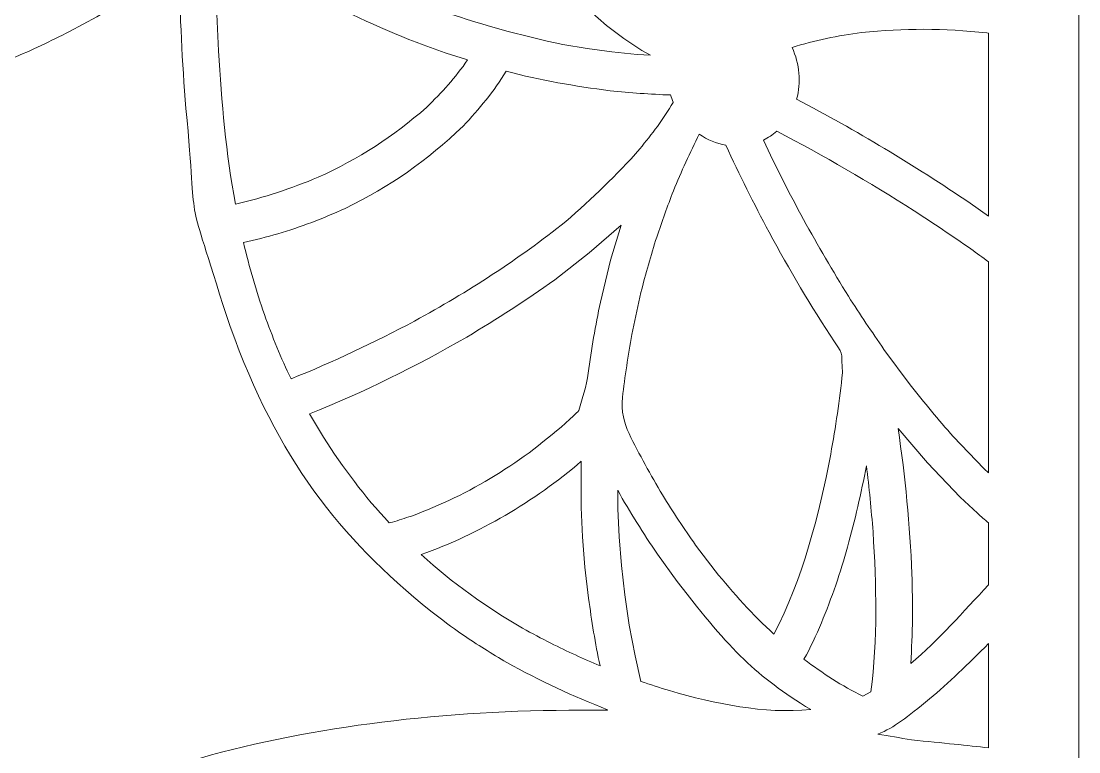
# Model space of a CAD drawing. Header units: centimetres. Extents: x -16.4 to -12.1, y -8.4 to 8.3.
# Drawn here: x -14.388 to -12.146, y -0.417 to 1.131 of the extents above; entities that cross this region are included whole.
import ezdxf

# ---------------------------------------------------------------- set-up
doc = ezdxf.new("R2010")
doc.units = ezdxf.units.CM
doc.header["$MEASUREMENT"] = 0
doc.layers.add('layer 1', color=7, linetype='Continuous')

msp = doc.modelspace()

# ---------------------------------------------------------------- linework, layer by layer
at = {"layer": 'layer 1', "color": 250, "lineweight": 9}
for points, knots in [([(-16.41271, 8.34777), (-16.41271, 8.34777), (-12.14613, 8.34777), (-12.14613, 8.34777), (-12.14613, 8.34777), (-12.14613, 8.34777), (-12.14613, -8.37721), (-12.14613, -8.37721), (-12.14613, -8.37721), (-12.14613, -8.37721), (-16.41271, -8.37721), (-16.41271, -8.37721), (-16.41271, -8.37721), (-16.41271, -8.37721), (-16.41271, 8.34777), (-16.41271, 8.34777)], [0, 0, 0, 0, 0.2, 0.2, 0.2, 0.2, 0.4, 0.4, 0.4, 0.4, 0.6, 0.6, 0.6, 0.6, 1, 1, 1, 1]), ([(-13.82233, 1.82528), (-13.8228, 1.81649), (-13.82334, 1.80777), (-13.8239, 1.79913), (-13.8239, 1.79913), (-13.76413, 1.73206), (-13.715, 1.65452), (-13.67082, 1.5758), (-13.67082, 1.5758), (-13.64972, 1.53649), (-13.6302, 1.49699), (-13.61144, 1.45642), (-13.61144, 1.45642), (-13.59612, 1.42147), (-13.58172, 1.3865), (-13.56781, 1.35088), (-13.56781, 1.35088), (-13.56781, 1.35088), (-13.54007, 1.27274), (-13.54007, 1.27274), (-13.54007, 1.27274), (-13.52761, 1.23386), (-13.51581, 1.19516), (-13.50499, 1.15582), (-13.50499, 1.15582), (-13.42657, 1.1269), (-13.32675, 1.09918), (-13.23977, 1.08134), (-13.23977, 1.08134), (-13.23977, 1.08134), (-13.18845, 1.07255), (-13.18845, 1.07255), (-13.18845, 1.07255), (-13.18845, 1.07255), (-13.136, 1.06553), (-13.136, 1.06553), (-13.136, 1.06553), (-13.136, 1.06553), (-13.08246, 1.06034), (-13.08246, 1.06034), (-13.08246, 1.06034), (-13.08246, 1.06034), (-13.05371, 1.05874), (-13.05371, 1.05874), (-13.05371, 1.05874), (-13.05371, 1.05874), (-13.07202, 1.06865), (-13.07202, 1.06865), (-13.07202, 1.06865), (-13.07202, 1.06865), (-13.11035, 1.09367), (-13.11035, 1.09367), (-13.11035, 1.09367), (-13.11035, 1.09367), (-13.14726, 1.12172), (-13.14726, 1.12172), (-13.14726, 1.12172), (-13.14726, 1.12172), (-13.18267, 1.15247), (-13.18267, 1.15247), (-13.18267, 1.15247), (-13.18267, 1.15247), (-13.21671, 1.18555), (-13.21671, 1.18555), (-13.21671, 1.18555), (-13.21671, 1.18555), (-13.28066, 1.25776), (-13.28066, 1.25776), (-13.28066, 1.25776), (-13.28066, 1.25776), (-13.33951, 1.33609), (-13.33951, 1.33609), (-13.33951, 1.33609), (-13.36718, 1.37701), (-13.39312, 1.41809), (-13.41854, 1.4606), (-13.41854, 1.4606), (-13.44219, 1.50251), (-13.46473, 1.54449), (-13.48666, 1.58739), (-13.48666, 1.58739), (-13.52926, 1.6747), (-13.56758, 1.76258), (-13.60271, 1.85318), (-13.60271, 1.85318), (-13.62019, 1.89974), (-13.63717, 1.94648), (-13.6524, 1.99381), (-13.6524, 1.99381), (-13.66382, 1.98801), (-13.67499, 1.98171), (-13.68622, 1.97474), (-13.68622, 1.97474), (-13.70013, 1.9653), (-13.71316, 1.95554), (-13.72618, 1.94479), (-13.72618, 1.94479), (-13.73943, 1.93285), (-13.75165, 1.9206), (-13.76384, 1.90741), (-13.76384, 1.90741), (-13.76384, 1.90741), (-13.7877, 1.87769), (-13.7877, 1.87769), (-13.7877, 1.87769), (-13.79977, 1.86053), (-13.81126, 1.84307), (-13.82233, 1.82528)], [0, 0, 0, 0, 0.0357143, 0.0357143, 0.0357143, 0.0357143, 0.0714286, 0.0714286, 0.0714286, 0.0714286, 0.1071429, 0.1071429, 0.1071429, 0.1071429, 0.1428571, 0.1428571, 0.1428571, 0.1428571, 0.1785714, 0.1785714, 0.1785714, 0.1785714, 0.2142857, 0.2142857, 0.2142857, 0.2142857, 0.25, 0.25, 0.25, 0.25, 0.2857143, 0.2857143, 0.2857143, 0.2857143, 0.3214286, 0.3214286, 0.3214286, 0.3214286, 0.3571429, 0.3571429, 0.3571429, 0.3571429, 0.3928571, 0.3928571, 0.3928571, 0.3928571, 0.4285714, 0.4285714, 0.4285714, 0.4285714, 0.4642857, 0.4642857, 0.4642857, 0.4642857, 0.5, 0.5, 0.5, 0.5, 0.5357143, 0.5357143, 0.5357143, 0.5357143, 0.5714286, 0.5714286, 0.5714286, 0.5714286, 0.6071429, 0.6071429, 0.6071429, 0.6071429, 0.6428571, 0.6428571, 0.6428571, 0.6428571, 0.6785714, 0.6785714, 0.6785714, 0.6785714, 0.7142857, 0.7142857, 0.7142857, 0.7142857, 0.75, 0.75, 0.75, 0.75, 0.7857143, 0.7857143, 0.7857143, 0.7857143, 0.8214286, 0.8214286, 0.8214286, 0.8214286, 0.8571429, 0.8571429, 0.8571429, 0.8571429, 0.8928571, 0.8928571, 0.8928571, 0.8928571, 0.9285714, 0.9285714, 0.9285714, 0.9285714, 1, 1, 1, 1]), ([(-13.44157, 1.04854), (-13.61134, 1.10044), (-13.76397, 1.17663), (-13.91977, 1.27957), (-13.91977, 1.27957), (-13.93772, 1.29179), (-13.95559, 1.30416), (-13.97318, 1.317), (-13.97318, 1.317), (-13.97657, 1.23427), (-13.9733, 1.15094), (-13.96919, 1.06776), (-13.96919, 1.06776), (-13.96319, 0.95956), (-13.9537, 0.85059), (-13.93345, 0.74322), (-13.93345, 0.74322), (-13.8729, 0.75661), (-13.81518, 0.77619), (-13.75812, 0.80007), (-13.75812, 0.80007), (-13.67131, 0.83914), (-13.60034, 0.8859), (-13.52815, 0.94825), (-13.52815, 0.94825), (-13.4966, 0.97926), (-13.46685, 1.01137), (-13.44157, 1.04854)], [0, 0, 0, 0, 0.125, 0.125, 0.125, 0.125, 0.25, 0.25, 0.25, 0.25, 0.375, 0.375, 0.375, 0.375, 0.5, 0.5, 0.5, 0.5, 0.625, 0.625, 0.625, 0.625, 0.75, 0.75, 0.75, 0.75, 1, 1, 1, 1]), ([(-13.14469, -0.32936), (-13.14469, -0.32936), (-13.1448, -0.32816), (-13.1448, -0.32816), (-13.1448, -0.32816), (-13.21811, -0.29985), (-13.289, -0.26643), (-13.35846, -0.22782), (-13.35846, -0.22782), (-13.39032, -0.20926), (-13.42117, -0.18988), (-13.4519, -0.1692), (-13.4519, -0.1692), (-13.4748, -0.15304), (-13.49715, -0.13655), (-13.51937, -0.11935), (-13.51937, -0.11935), (-13.71535, 0.03921), (-13.84272, 0.20132), (-13.94481, 0.48403), (-13.94481, 0.48403), (-13.94481, 0.48403), (-13.95961, 0.52829), (-13.95961, 0.52829), (-13.95961, 0.52829), (-14.04237, 0.79689), (-14.0117, 0.6616), (-14.03835, 0.94588), (-14.03835, 0.94588), (-14.04676, 1.04426), (-14.05111, 1.14247), (-14.0525, 1.24078), (-14.0525, 1.24078), (-14.0525, 1.24798), (-14.0525, 1.25504), (-14.05248, 1.26211), (-14.05248, 1.26211), (-14.0737, 1.24434), (-14.09517, 1.22737), (-14.11744, 1.21084), (-14.11744, 1.21084), (-14.1534, 1.18565), (-14.18971, 1.16243), (-14.22749, 1.14017), (-14.22749, 1.14017), (-14.22749, 1.14017), (-14.28508, 1.10875), (-14.28508, 1.10875), (-14.28508, 1.10875), (-14.32498, 1.08861), (-14.3653, 1.06912), (-14.40659, 1.052), (-14.40659, 1.052), (-14.40659, 1.052), (-14.41298, 1.04527), (-14.41298, 1.04527), (-14.41298, 1.04527), (-14.41298, 1.04527), (-14.41583, 1.04818), (-14.41583, 1.04818), (-14.41583, 1.04818), (-14.50214, 1.01232), (-14.59043, 0.98358), (-14.68154, 0.96114), (-14.68154, 0.96114), (-14.72399, 0.95168), (-14.76617, 0.94384), (-14.80933, 0.93743), (-14.80933, 0.93743), (-14.84203, 0.93337), (-14.87457, 0.9301), (-14.90749, 0.92761), (-14.90749, 0.92761), (-15.01822, 0.92199), (-15.12092, 0.92514), (-15.22235, 0.94106), (-15.22235, 0.94106), (-15.13564, 0.8818), (-15.05541, 0.8115), (-14.98609, 0.72942), (-14.98609, 0.72942), (-14.96285, 0.72001), (-14.93899, 0.71756), (-14.91432, 0.72014), (-14.91432, 0.72014), (-14.87935, 0.72482), (-14.84501, 0.73127), (-14.80977, 0.7342), (-14.80977, 0.7342), (-14.78886, 0.73534), (-14.76865, 0.73538), (-14.74767, 0.7341), (-14.74767, 0.7341), (-14.74767, 0.7341), (-14.71488, 0.72965), (-14.71488, 0.72965), (-14.71488, 0.72965), (-14.69751, 0.72577), (-14.68158, 0.72114), (-14.66474, 0.715), (-14.66474, 0.715), (-14.66474, 0.715), (-14.63173, 0.69854), (-14.63173, 0.69854), (-14.63173, 0.69854), (-14.63173, 0.69854), (-14.59998, 0.67586), (-14.59998, 0.67586), (-14.59998, 0.67586), (-14.59998, 0.67586), (-14.58491, 0.66203), (-14.58491, 0.66203), (-14.58491, 0.66203), (-14.58491, 0.66203), (-14.57045, 0.64648), (-14.57045, 0.64648), (-14.57045, 0.64648), (-14.57045, 0.64648), (-14.55678, 0.62914), (-14.55678, 0.62914), (-14.55678, 0.62914), (-14.55678, 0.62914), (-14.54394, 0.61004), (-14.54394, 0.61004), (-14.54394, 0.61004), (-14.54394, 0.61004), (-14.532, 0.58912), (-14.532, 0.58912), (-14.532, 0.58912), (-14.532, 0.58912), (-14.52108, 0.56637), (-14.52108, 0.56637), (-14.52108, 0.56637), (-14.52108, 0.56637), (-14.51112, 0.54174), (-14.51112, 0.54174), (-14.51112, 0.54174), (-14.51112, 0.54174), (-14.50225, 0.51518), (-14.50225, 0.51518), (-14.50225, 0.51518), (-14.50225, 0.51518), (-14.49057, 0.47612), (-14.49057, 0.47612), (-14.49057, 0.47612), (-14.48544, 0.46075), (-14.48059, 0.44535), (-14.47591, 0.42979), (-14.47591, 0.42979), (-14.45331, 0.34965), (-14.43917, 0.26918), (-14.43022, 0.18614), (-14.43022, 0.18614), (-14.40884, -0.03739), (-14.4275, -0.29105), (-14.48257, -0.54946), (-14.48257, -0.54946), (-14.49102, -0.5869), (-14.49957, -0.62312), (-14.5091, -0.6602), (-14.5091, -0.6602), (-14.5091, -0.6602), (-14.50141, -0.65377), (-14.50141, -0.65377), (-14.50141, -0.65377), (-14.50141, -0.65377), (-14.47232, -0.63279), (-14.47232, -0.63279), (-14.47232, -0.63279), (-14.47232, -0.63279), (-14.44034, -0.61295), (-14.44034, -0.61295), (-14.44034, -0.61295), (-14.44034, -0.61295), (-14.40542, -0.59418), (-14.40542, -0.59418), (-14.40542, -0.59418), (-14.40542, -0.59418), (-14.35369, -0.56864), (-14.35369, -0.56864), (-14.35369, -0.56864), (-14.33348, -0.55786), (-14.31312, -0.54739), (-14.2925, -0.53723), (-14.2925, -0.53723), (-14.18611, -0.48683), (-14.07712, -0.44892), (-13.96324, -0.41814), (-13.96324, -0.41814), (-13.71743, -0.35479), (-13.43834, -0.32521), (-13.14469, -0.32936)], [0, 0, 0, 0, 0.0204082, 0.0204082, 0.0204082, 0.0204082, 0.0408163, 0.0408163, 0.0408163, 0.0408163, 0.0612245, 0.0612245, 0.0612245, 0.0612245, 0.0816327, 0.0816327, 0.0816327, 0.0816327, 0.1020408, 0.1020408, 0.1020408, 0.1020408, 0.122449, 0.122449, 0.122449, 0.122449, 0.1428571, 0.1428571, 0.1428571, 0.1428571, 0.1632653, 0.1632653, 0.1632653, 0.1632653, 0.1836735, 0.1836735, 0.1836735, 0.1836735, 0.2040816, 0.2040816, 0.2040816, 0.2040816, 0.2244898, 0.2244898, 0.2244898, 0.2244898, 0.244898, 0.244898, 0.244898, 0.244898, 0.2653061, 0.2653061, 0.2653061, 0.2653061, 0.2857143, 0.2857143, 0.2857143, 0.2857143, 0.3061224, 0.3061224, 0.3061224, 0.3061224, 0.3265306, 0.3265306, 0.3265306, 0.3265306, 0.3469388, 0.3469388, 0.3469388, 0.3469388, 0.3673469, 0.3673469, 0.3673469, 0.3673469, 0.3877551, 0.3877551, 0.3877551, 0.3877551, 0.4081633, 0.4081633, 0.4081633, 0.4081633, 0.4285714, 0.4285714, 0.4285714, 0.4285714, 0.4489796, 0.4489796, 0.4489796, 0.4489796, 0.4693878, 0.4693878, 0.4693878, 0.4693878, 0.4897959, 0.4897959, 0.4897959, 0.4897959, 0.5102041, 0.5102041, 0.5102041, 0.5102041, 0.5306122, 0.5306122, 0.5306122, 0.5306122, 0.5510204, 0.5510204, 0.5510204, 0.5510204, 0.5714286, 0.5714286, 0.5714286, 0.5714286, 0.5918367, 0.5918367, 0.5918367, 0.5918367, 0.6122449, 0.6122449, 0.6122449, 0.6122449, 0.6326531, 0.6326531, 0.6326531, 0.6326531, 0.6530612, 0.6530612, 0.6530612, 0.6530612, 0.6734694, 0.6734694, 0.6734694, 0.6734694, 0.6938776, 0.6938776, 0.6938776, 0.6938776, 0.7142857, 0.7142857, 0.7142857, 0.7142857, 0.7346939, 0.7346939, 0.7346939, 0.7346939, 0.755102, 0.755102, 0.755102, 0.755102, 0.7755102, 0.7755102, 0.7755102, 0.7755102, 0.7959184, 0.7959184, 0.7959184, 0.7959184, 0.8163265, 0.8163265, 0.8163265, 0.8163265, 0.8367347, 0.8367347, 0.8367347, 0.8367347, 0.8571429, 0.8571429, 0.8571429, 0.8571429, 0.877551, 0.877551, 0.877551, 0.877551, 0.8979592, 0.8979592, 0.8979592, 0.8979592, 0.9183673, 0.9183673, 0.9183673, 0.9183673, 0.9387755, 0.9387755, 0.9387755, 0.9387755, 0.9591837, 0.9591837, 0.9591837, 0.9591837, 1, 1, 1, 1]), ([(-12.33767, 1.10497), (-12.33767, 1.10497), (-12.33767, 0.71776), (-12.33767, 0.71776), (-12.33767, 0.71776), (-12.33767, 0.71776), (-12.37647, 0.74519), (-12.37647, 0.74519), (-12.37647, 0.74519), (-12.49572, 0.8253), (-12.618, 0.89966), (-12.74418, 0.9652), (-12.74418, 0.9652), (-12.73444, 1.00079), (-12.73791, 1.04007), (-12.75391, 1.07474), (-12.75391, 1.07474), (-12.70616, 1.09032), (-12.65616, 1.09941), (-12.60646, 1.1068), (-12.60646, 1.1068), (-12.51658, 1.11543), (-12.43238, 1.11612), (-12.34146, 1.10558), (-12.34146, 1.10558), (-12.34146, 1.10558), (-12.33767, 1.10497), (-12.33767, 1.10497)], [0, 0, 0, 0, 0.125, 0.125, 0.125, 0.125, 0.25, 0.25, 0.25, 0.25, 0.375, 0.375, 0.375, 0.375, 0.5, 0.5, 0.5, 0.5, 0.625, 0.625, 0.625, 0.625, 0.75, 0.75, 0.75, 0.75, 1, 1, 1, 1]), ([(-13.00586, 0.95919), (-13.00799, 0.96414), (-13.00988, 0.96921), (-13.01156, 0.97433), (-13.01156, 0.97433), (-13.05435, 0.97562), (-13.09682, 0.97908), (-13.1397, 0.98319), (-13.1397, 0.98319), (-13.21338, 0.99305), (-13.28699, 1.00492), (-13.35948, 1.02475), (-13.35948, 1.02475), (-13.3855, 0.98187), (-13.41735, 0.94437), (-13.45086, 0.90823), (-13.45086, 0.90823), (-13.52856, 0.83502), (-13.60493, 0.78035), (-13.70073, 0.73407), (-13.70073, 0.73407), (-13.72424, 0.72349), (-13.74784, 0.71358), (-13.77183, 0.70418), (-13.77183, 0.70418), (-13.81935, 0.68687), (-13.86692, 0.67237), (-13.9164, 0.66145), (-13.9164, 0.66145), (-13.90448, 0.60981), (-13.88935, 0.55913), (-13.87213, 0.50888), (-13.87213, 0.50888), (-13.85547, 0.46285), (-13.83731, 0.41698), (-13.81564, 0.37297), (-13.81564, 0.37297), (-13.72596, 0.40879), (-13.63916, 0.45019), (-13.55376, 0.49527), (-13.55376, 0.49527), (-13.44049, 0.55729), (-13.33485, 0.62523), (-13.2335, 0.7063), (-13.2335, 0.7063), (-13.1771, 0.7559), (-13.12613, 0.80328), (-13.07648, 0.86013), (-13.07648, 0.86013), (-13.05151, 0.8914), (-13.02575, 0.92297), (-13.00615, 0.95863), (-13.00615, 0.95863), (-13.00607, 0.95878), (-13.00592, 0.95899), (-13.00586, 0.95919)], [0, 0, 0, 0, 0.0666667, 0.0666667, 0.0666667, 0.0666667, 0.1333333, 0.1333333, 0.1333333, 0.1333333, 0.2, 0.2, 0.2, 0.2, 0.2666667, 0.2666667, 0.2666667, 0.2666667, 0.3333333, 0.3333333, 0.3333333, 0.3333333, 0.4, 0.4, 0.4, 0.4, 0.4666667, 0.4666667, 0.4666667, 0.4666667, 0.5333333, 0.5333333, 0.5333333, 0.5333333, 0.6, 0.6, 0.6, 0.6, 0.6666667, 0.6666667, 0.6666667, 0.6666667, 0.7333333, 0.7333333, 0.7333333, 0.7333333, 0.8, 0.8, 0.8, 0.8, 0.8666667, 0.8666667, 0.8666667, 0.8666667, 1, 1, 1, 1]), ([(-12.33767, 0.62092), (-12.33767, 0.62092), (-12.33767, 0.17346), (-12.33767, 0.17346), (-12.33767, 0.17346), (-12.33767, 0.17346), (-12.34664, 0.18196), (-12.34664, 0.18196), (-12.34664, 0.18196), (-12.34664, 0.18196), (-12.4123, 0.2504), (-12.4123, 0.2504), (-12.4123, 0.2504), (-12.44376, 0.28623), (-12.47388, 0.32238), (-12.50351, 0.35986), (-12.50351, 0.35986), (-12.50351, 0.35986), (-12.55914, 0.43518), (-12.55914, 0.43518), (-12.55914, 0.43518), (-12.58493, 0.47231), (-12.60984, 0.50967), (-12.63432, 0.54772), (-12.63432, 0.54772), (-12.70053, 0.65454), (-12.76162, 0.76443), (-12.81453, 0.87864), (-12.81453, 0.87864), (-12.80452, 0.88347), (-12.79504, 0.88967), (-12.78632, 0.8973), (-12.78632, 0.8973), (-12.687, 0.84637), (-12.59018, 0.78898), (-12.49519, 0.72891), (-12.49519, 0.72891), (-12.45472, 0.70253), (-12.41477, 0.67566), (-12.37499, 0.64806), (-12.37499, 0.64806), (-12.36248, 0.63906), (-12.35005, 0.63003), (-12.33767, 0.62092)], [0, 0, 0, 0, 0.0833333, 0.0833333, 0.0833333, 0.0833333, 0.1666667, 0.1666667, 0.1666667, 0.1666667, 0.25, 0.25, 0.25, 0.25, 0.3333333, 0.3333333, 0.3333333, 0.3333333, 0.4166667, 0.4166667, 0.4166667, 0.4166667, 0.5, 0.5, 0.5, 0.5, 0.5833333, 0.5833333, 0.5833333, 0.5833333, 0.6666667, 0.6666667, 0.6666667, 0.6666667, 0.75, 0.75, 0.75, 0.75, 0.8333333, 0.8333333, 0.8333333, 0.8333333, 1, 1, 1, 1]), ([(-12.89422, 0.86797), (-12.91371, 0.87141), (-12.93292, 0.87919), (-12.95044, 0.89127), (-12.95044, 0.89127), (-12.9706, 0.85211), (-12.98847, 0.81219), (-13.00543, 0.77105), (-13.00543, 0.77105), (-13.01796, 0.73874), (-13.02963, 0.70626), (-13.04077, 0.67322), (-13.04077, 0.67322), (-13.05293, 0.63423), (-13.06399, 0.5953), (-13.07427, 0.55556), (-13.07427, 0.55556), (-13.07427, 0.55556), (-13.09354, 0.46679), (-13.09354, 0.46679), (-13.09354, 0.46679), (-13.10128, 0.42233), (-13.1082, 0.37807), (-13.11318, 0.3332), (-13.11318, 0.3332), (-13.11625, 0.3054), (-13.11005, 0.2784), (-13.09945, 0.25695), (-13.09945, 0.25695), (-13.07749, 0.21257), (-13.05384, 0.16956), (-13.02849, 0.12689), (-13.02849, 0.12689), (-13.00611, 0.09067), (-12.98292, 0.05562), (-12.95839, 0.02083), (-12.95839, 0.02083), (-12.95839, 0.02083), (-12.91686, -0.03389), (-12.91686, -0.03389), (-12.91686, -0.03389), (-12.87816, -0.08099), (-12.83751, -0.12783), (-12.7922, -0.16797), (-12.7922, -0.16797), (-12.73156, -0.05051), (-12.69718, 0.08124), (-12.67189, 0.21362), (-12.67189, 0.21362), (-12.66168, 0.27062), (-12.65279, 0.328), (-12.64725, 0.38594), (-12.64725, 0.38594), (-12.65081, 0.42863), (-12.64116, 0.41731), (-12.66409, 0.45156), (-12.66409, 0.45156), (-12.71404, 0.52629), (-12.75942, 0.60469), (-12.80261, 0.68363), (-12.80261, 0.68363), (-12.83478, 0.74418), (-12.86606, 0.80538), (-12.89422, 0.86797)], [0, 0, 0, 0, 0.0588235, 0.0588235, 0.0588235, 0.0588235, 0.1176471, 0.1176471, 0.1176471, 0.1176471, 0.1764706, 0.1764706, 0.1764706, 0.1764706, 0.2352941, 0.2352941, 0.2352941, 0.2352941, 0.2941176, 0.2941176, 0.2941176, 0.2941176, 0.3529412, 0.3529412, 0.3529412, 0.3529412, 0.4117647, 0.4117647, 0.4117647, 0.4117647, 0.4705882, 0.4705882, 0.4705882, 0.4705882, 0.5294118, 0.5294118, 0.5294118, 0.5294118, 0.5882353, 0.5882353, 0.5882353, 0.5882353, 0.6470588, 0.6470588, 0.6470588, 0.6470588, 0.7058824, 0.7058824, 0.7058824, 0.7058824, 0.7647059, 0.7647059, 0.7647059, 0.7647059, 0.8235294, 0.8235294, 0.8235294, 0.8235294, 0.8823529, 0.8823529, 0.8823529, 0.8823529, 1, 1, 1, 1]), ([(-13.20569, 0.30549), (-13.19776, 0.3325), (-13.18976, 0.35708), (-13.18601, 0.38523), (-13.18601, 0.38523), (-13.1794, 0.43588), (-13.17035, 0.48556), (-13.16022, 0.53536), (-13.16022, 0.53536), (-13.16022, 0.53536), (-13.13842, 0.62427), (-13.13842, 0.62427), (-13.13842, 0.62427), (-13.13842, 0.62427), (-13.11629, 0.69876), (-13.11629, 0.69876), (-13.11629, 0.69876), (-13.11629, 0.69876), (-13.18355, 0.63974), (-13.18355, 0.63974), (-13.18355, 0.63974), (-13.18355, 0.63974), (-13.25681, 0.58276), (-13.25681, 0.58276), (-13.25681, 0.58276), (-13.31763, 0.53921), (-13.37963, 0.49986), (-13.44333, 0.46118), (-13.44333, 0.46118), (-13.55099, 0.39986), (-13.66164, 0.34436), (-13.7766, 0.29845), (-13.7766, 0.29845), (-13.7766, 0.29845), (-13.74718, 0.24917), (-13.74718, 0.24917), (-13.74718, 0.24917), (-13.70541, 0.18454), (-13.65996, 0.12334), (-13.60749, 0.06774), (-13.60749, 0.06774), (-13.60749, 0.06774), (-13.60097, 0.06948), (-13.60097, 0.06948), (-13.60097, 0.06948), (-13.5874, 0.07331), (-13.57407, 0.0776), (-13.56073, 0.08223), (-13.56073, 0.08223), (-13.4374, 0.12679), (-13.32281, 0.19806), (-13.22503, 0.28739), (-13.22503, 0.28739), (-13.2185, 0.29334), (-13.21201, 0.29938), (-13.20569, 0.30549)], [0, 0, 0, 0, 0.0666667, 0.0666667, 0.0666667, 0.0666667, 0.1333333, 0.1333333, 0.1333333, 0.1333333, 0.2, 0.2, 0.2, 0.2, 0.2666667, 0.2666667, 0.2666667, 0.2666667, 0.3333333, 0.3333333, 0.3333333, 0.3333333, 0.4, 0.4, 0.4, 0.4, 0.4666667, 0.4666667, 0.4666667, 0.4666667, 0.5333333, 0.5333333, 0.5333333, 0.5333333, 0.6, 0.6, 0.6, 0.6, 0.6666667, 0.6666667, 0.6666667, 0.6666667, 0.7333333, 0.7333333, 0.7333333, 0.7333333, 0.8, 0.8, 0.8, 0.8, 0.8666667, 0.8666667, 0.8666667, 0.8666667, 1, 1, 1, 1]), ([(-12.33767, 0.06776), (-12.33767, 0.06776), (-12.33767, -0.06369), (-12.33767, -0.06369), (-12.33767, -0.06369), (-12.39108, -0.12088), (-12.44319, -0.17987), (-12.50239, -0.23027), (-12.50239, -0.23027), (-12.50055, -0.19841), (-12.49937, -0.16671), (-12.49873, -0.13479), (-12.49873, -0.13479), (-12.49862, -0.10329), (-12.49903, -0.07194), (-12.49984, -0.04042), (-12.49984, -0.04042), (-12.50411, 0.0628), (-12.51376, 0.16532), (-12.52934, 0.26797), (-12.52934, 0.26797), (-12.52934, 0.26797), (-12.46683, 0.19492), (-12.46683, 0.19492), (-12.46683, 0.19492), (-12.46683, 0.19492), (-12.39748, 0.12255), (-12.39748, 0.12255), (-12.39748, 0.12255), (-12.39748, 0.12255), (-12.3611, 0.08814), (-12.3611, 0.08814), (-12.3611, 0.08814), (-12.35329, 0.08128), (-12.3455, 0.07449), (-12.33767, 0.06776)], [0, 0, 0, 0, 0.1, 0.1, 0.1, 0.1, 0.2, 0.2, 0.2, 0.2, 0.3, 0.3, 0.3, 0.3, 0.4, 0.4, 0.4, 0.4, 0.5, 0.5, 0.5, 0.5, 0.6, 0.6, 0.6, 0.6, 0.7, 0.7, 0.7, 0.7, 0.8, 0.8, 0.8, 0.8, 1, 1, 1, 1]), ([(-13.20055, 0.19838), (-13.25039, 0.15487), (-13.30548, 0.11731), (-13.36182, 0.08352), (-13.36182, 0.08352), (-13.41898, 0.05073), (-13.47756, 0.02231), (-13.53986, 0.00087), (-13.53986, 0.00087), (-13.47387, -0.06013), (-13.4012, -0.11091), (-13.32502, -0.15534), (-13.32502, -0.15534), (-13.30508, -0.16639), (-13.28522, -0.17708), (-13.26496, -0.18742), (-13.26496, -0.18742), (-13.23056, -0.20438), (-13.19603, -0.22019), (-13.16082, -0.23508), (-13.16082, -0.23508), (-13.17145, -0.18767), (-13.17826, -0.13947), (-13.18541, -0.09164), (-13.18541, -0.09164), (-13.18541, -0.09164), (-13.19286, -0.0261), (-13.19286, -0.0261), (-13.19286, -0.0261), (-13.19286, -0.0261), (-13.19793, 0.03786), (-13.19793, 0.03786), (-13.19793, 0.03786), (-13.19793, 0.03786), (-13.20068, 0.10028), (-13.20068, 0.10028), (-13.20068, 0.10028), (-13.20068, 0.10028), (-13.20055, 0.19838), (-13.20055, 0.19838)], [0, 0, 0, 0, 0.0909091, 0.0909091, 0.0909091, 0.0909091, 0.1818182, 0.1818182, 0.1818182, 0.1818182, 0.2727273, 0.2727273, 0.2727273, 0.2727273, 0.3636364, 0.3636364, 0.3636364, 0.3636364, 0.4545455, 0.4545455, 0.4545455, 0.4545455, 0.5454545, 0.5454545, 0.5454545, 0.5454545, 0.6363636, 0.6363636, 0.6363636, 0.6363636, 0.7272727, 0.7272727, 0.7272727, 0.7272727, 0.8181818, 0.8181818, 0.8181818, 0.8181818, 1, 1, 1, 1]), ([(-12.58667, -0.29025), (-12.57277, -0.17879), (-12.5748, -0.06448), (-12.58232, 0.0487), (-12.58232, 0.0487), (-12.58596, 0.09551), (-12.59036, 0.14221), (-12.59631, 0.18884), (-12.59631, 0.18884), (-12.60742, 0.13058), (-12.62064, 0.07352), (-12.63618, 0.01663), (-12.63618, 0.01663), (-12.64404, -0.01041), (-12.65231, -0.03716), (-12.66118, -0.06387), (-12.66118, -0.06387), (-12.68025, -0.11755), (-12.7011, -0.17189), (-12.72868, -0.22102), (-12.72868, -0.22102), (-12.68922, -0.25069), (-12.64793, -0.27804), (-12.60417, -0.29938), (-12.60417, -0.29938), (-12.60417, -0.29938), (-12.58667, -0.29025), (-12.58667, -0.29025)], [0, 0, 0, 0, 0.125, 0.125, 0.125, 0.125, 0.25, 0.25, 0.25, 0.25, 0.375, 0.375, 0.375, 0.375, 0.5, 0.5, 0.5, 0.5, 0.625, 0.625, 0.625, 0.625, 0.75, 0.75, 0.75, 0.75, 1, 1, 1, 1]), ([(-12.99756, -0.05612), (-12.99756, -0.05612), (-13.03934, 0.00171), (-13.03934, 0.00171), (-13.03934, 0.00171), (-13.06884, 0.04551), (-13.09798, 0.09026), (-13.12332, 0.1368), (-13.12332, 0.1368), (-13.12332, 0.1368), (-13.12291, 0.09776), (-13.12291, 0.09776), (-13.12291, 0.09776), (-13.12291, 0.09776), (-13.12025, 0.03836), (-13.12025, 0.03836), (-13.12025, 0.03836), (-13.12025, 0.03836), (-13.11548, -0.02261), (-13.11548, -0.02261), (-13.11548, -0.02261), (-13.11548, -0.02261), (-13.10835, -0.08501), (-13.10835, -0.08501), (-13.10835, -0.08501), (-13.10835, -0.08501), (-13.09879, -0.14884), (-13.09879, -0.14884), (-13.09879, -0.14884), (-13.09879, -0.14884), (-13.0866, -0.21406), (-13.0866, -0.21406), (-13.0866, -0.21406), (-13.0866, -0.21406), (-13.07452, -0.268), (-13.07452, -0.268), (-13.07452, -0.268), (-13.05435, -0.27504), (-13.03411, -0.28142), (-13.01378, -0.28771), (-13.01378, -0.28771), (-12.91593, -0.31584), (-12.81409, -0.33701), (-12.71431, -0.32786), (-12.71431, -0.32786), (-12.8333, -0.25422), (-12.87946, -0.20789), (-12.99756, -0.05612)], [0, 0, 0, 0, 0.0769231, 0.0769231, 0.0769231, 0.0769231, 0.1538462, 0.1538462, 0.1538462, 0.1538462, 0.2307692, 0.2307692, 0.2307692, 0.2307692, 0.3076923, 0.3076923, 0.3076923, 0.3076923, 0.3846154, 0.3846154, 0.3846154, 0.3846154, 0.4615385, 0.4615385, 0.4615385, 0.4615385, 0.5384615, 0.5384615, 0.5384615, 0.5384615, 0.6153846, 0.6153846, 0.6153846, 0.6153846, 0.6923077, 0.6923077, 0.6923077, 0.6923077, 0.7692308, 0.7692308, 0.7692308, 0.7692308, 0.8461538, 0.8461538, 0.8461538, 0.8461538, 1, 1, 1, 1]), ([(-12.33767, -0.1879), (-12.33767, -0.1879), (-12.33767, -0.40891), (-12.33767, -0.40891), (-12.33767, -0.40891), (-12.38097, -0.40388), (-12.43352, -0.39869), (-12.50083, -0.39188), (-12.50083, -0.39188), (-12.52541, -0.38762), (-12.54908, -0.38372), (-12.57203, -0.38008), (-12.57203, -0.38008), (-12.53622, -0.36517), (-12.51109, -0.34446), (-12.46253, -0.30524), (-12.46253, -0.30524), (-12.42228, -0.27188), (-12.38043, -0.23087), (-12.33767, -0.1879)], [0, 0, 0, 0, 0.1666667, 0.1666667, 0.1666667, 0.1666667, 0.3333333, 0.3333333, 0.3333333, 0.3333333, 0.5, 0.5, 0.5, 0.5, 0.6666667, 0.6666667, 0.6666667, 0.6666667, 1, 1, 1, 1])]:
    msp.add_open_spline(points, degree=3, knots=knots, dxfattribs=at)

doc.saveas('drawing.dxf')
